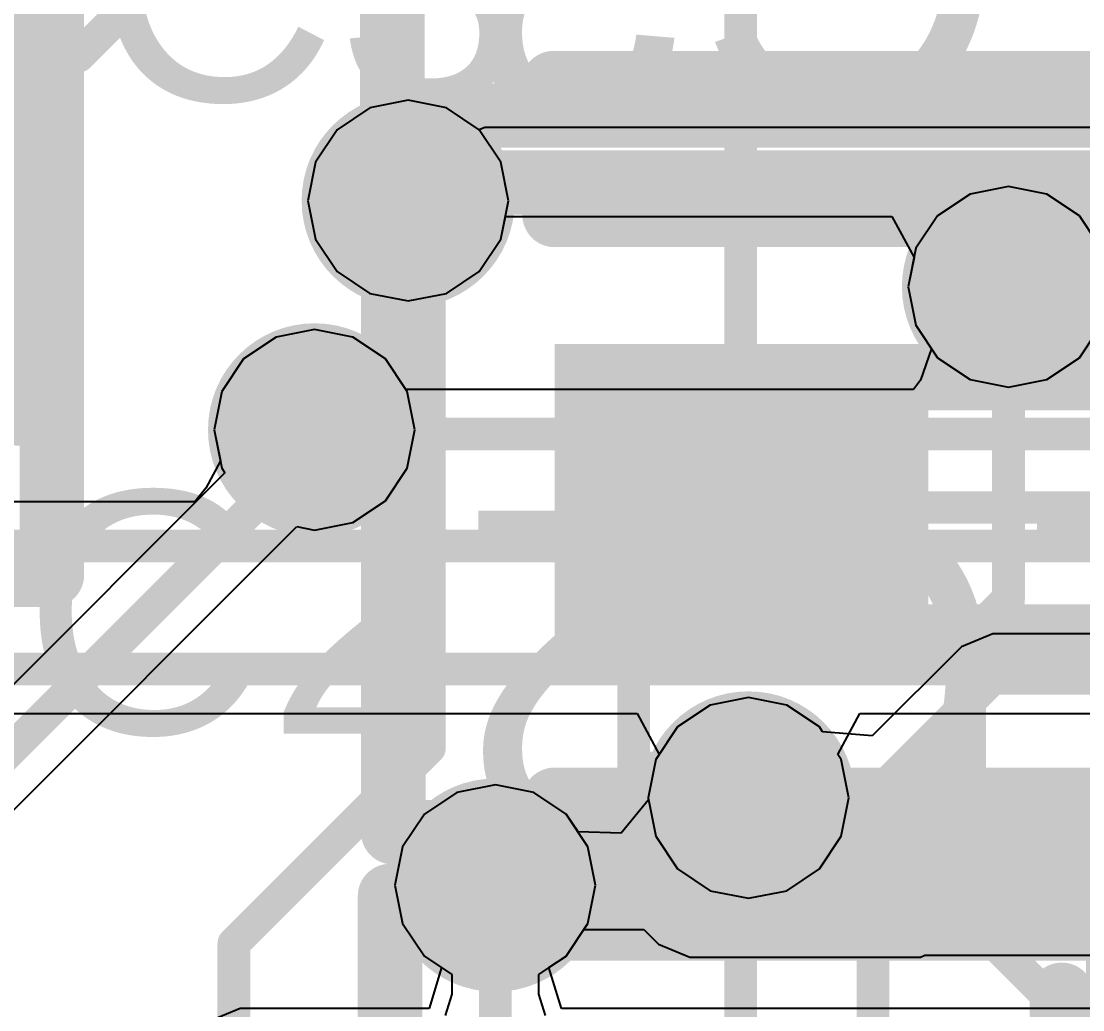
# Model space of a CAD drawing. Header units: millimetres. Extents: x 3.1 to 4.26, y 1.5 to 2.82.
# Drawn here: x 3.4343 to 3.5638, y 2.1261 to 2.2467 of the extents above; entities that cross this region are included whole.
import ezdxf

# ---------------------------------------------------------------- set-up
doc = ezdxf.new("R2010")
doc.units = ezdxf.units.MM
doc.header["$MEASUREMENT"] = 0
for name, color, linetype in [('BottomLayer', 5, 'Continuous'), ('BottomOverlay', 54, 'Continuous'), ('BottomPaste', 16, 'Continuous'), ('BottomSolder', 6, 'Continuous'), ('Mechanical2', 216, 'Continuous'), ('Mechanical3', 76, 'Continuous'), ('Mechanical4', 56, 'Continuous'), ('Mechanical5', 56, 'Continuous'), ('Mechanical6', 56, 'Continuous'), ('Mechanical7', 56, 'Continuous'), ('Mechanical8', 56, 'Continuous'), ('Mechanical9', 56, 'Continuous'), ('MidLayer1', 16, 'Continuous'), ('MidLayer2', 76, 'Continuous'), ('TopLayer', 1, 'Continuous'), ('TopOverlay', 2, 'Continuous'), ('TopPaste', 8, 'Continuous'), ('TopSolder', 216, 'Continuous'), ('ViaHoleLayer', 16, 'Continuous')]:
    doc.layers.add(name, color=color, linetype=linetype)
doc.styles.add('Arial', font='arial.ttf', dxfattribs={"height": 0.2})

# ---------------------------------------------------------------- blocks, each defined once
blk = doc.blocks.new('FP_CL10_IPC_A_B_5')
at = {"layer": 'BottomLayer'}
for points in [[(-0.05536, 0.01992), (-0.00976, 0.01992), (-0.00976, -0.01992), (-0.05536, -0.01992)], [(0.00976, 0.01992), (0.05536, 0.01992), (0.05536, -0.01992), (0.00976, -0.01992)]]:
    blk.add_hatch(color=5, dxfattribs=at).paths.add_polyline_path(points)
at = {"layer": 'BottomPaste'}
for points in [[(-0.05536, 0.01992), (-0.00976, 0.01992), (-0.00976, -0.01992), (-0.05536, -0.01992)], [(0.00976, 0.01992), (0.05536, 0.01992), (0.05536, -0.01992), (0.00976, -0.01992)]]:
    blk.add_hatch(color=16, dxfattribs=at).paths.add_polyline_path(points)
at = {"layer": 'BottomSolder'}
for points in [[(-0.05536, 0.01992), (-0.00976, 0.01992), (-0.00976, -0.01992), (-0.05536, -0.01992)], [(0.00976, 0.01992), (0.05536, 0.01992), (0.05536, -0.01992), (0.00976, -0.01992)]]:
    blk.add_hatch(color=6, dxfattribs=at).paths.add_polyline_path(points)
at = {"layer": 'BottomOverlay', "const_width": 0.00787}
for points in [[(0.05536, 0.03567), (-0.05536, 0.03567)], [(0.05536, -0.03567), (-0.05536, -0.03567)]]:
    blk.add_lwpolyline(points, dxfattribs=at)
at = {"layer": 'BottomOverlay', "const_width": 0.00394}
for points in [[(-0.05733, 0.03567, 1), (-0.05339, 0.03567, 1)], [(0.05339, 0.03567, 1), (0.05733, 0.03567, 1)], [(-0.05733, -0.03567, 1), (-0.05339, -0.03567, 1)], [(0.05339, -0.03567, 1), (0.05733, -0.03567, 1)]]:
    blk.add_lwpolyline(points, format="xyb", close=True, dxfattribs=at)
at = {"layer": 'Mechanical3', "const_width": 0.00787}
for points in [[(-0.0315, -0.01575), (-0.0315, 0.01575)], [(0.0315, 0.01575), (-0.0315, 0.01575)], [(0.0315, -0.01575), (0.0315, 0.01575)], [(0.0315, -0.01575), (-0.0315, -0.01575)]]:
    blk.add_lwpolyline(points, dxfattribs=at)
at = {"layer": 'Mechanical3', "const_width": 0.00394}
for points in [[(-0.03346, 0.01575, 1), (-0.02953, 0.01575, 1)], [(-0.03346, 0.01575, 1), (-0.02953, 0.01575, 1)], [(0.02953, 0.01575, 1), (0.03346, 0.01575, 1)], [(0.02953, 0.01575, 1), (0.03346, 0.01575, 1)], [(-0.03346, -0.01575, 1), (-0.02953, -0.01575, 1)], [(-0.03346, -0.01575, 1), (-0.02953, -0.01575, 1)], [(0.02953, -0.01575, 1), (0.03346, -0.01575, 1)], [(0.02953, -0.01575, 1), (0.03346, -0.01575, 1)]]:
    blk.add_lwpolyline(points, format="xyb", close=True, dxfattribs=at)
at = {"layer": 'Mechanical5', "const_width": 0.00787}
for points in [[(-0.07504, -0.03961), (-0.07504, 0.03961)], [(0.07504, 0.03961), (-0.07504, 0.03961)], [(0.07504, -0.03961), (0.07504, 0.03961)], [(0.07504, -0.03961), (-0.07504, -0.03961)]]:
    blk.add_lwpolyline(points, dxfattribs=at)
at = {"layer": 'Mechanical5', "const_width": 0.00394}
for points in [[(-0.07701, 0.03961, 1), (-0.07307, 0.03961, 1)], [(-0.07701, 0.03961, 1), (-0.07307, 0.03961, 1)], [(0.07307, 0.03961, 1), (0.07701, 0.03961, 1)], [(0.07307, 0.03961, 1), (0.07701, 0.03961, 1)], [(-0.07701, -0.03961, 1), (-0.07307, -0.03961, 1)], [(-0.07701, -0.03961, 1), (-0.07307, -0.03961, 1)], [(0.07307, -0.03961, 1), (0.07701, -0.03961, 1)], [(0.07307, -0.03961, 1), (0.07701, -0.03961, 1)]]:
    blk.add_lwpolyline(points, format="xyb", close=True, dxfattribs=at)
at = {"layer": 'Mechanical7', "const_width": 0.00787}
for points in [[(-0.07504, -0.03961), (-0.07504, 0.03961)], [(0.07504, 0.03961), (-0.07504, 0.03961)], [(0.07504, -0.03961), (0.07504, 0.03961)], [(0.07504, -0.03961), (-0.07504, -0.03961)]]:
    blk.add_lwpolyline(points, dxfattribs=at)
at = {"layer": 'Mechanical7', "const_width": 0.00394}
for points in [[(-0.07701, 0.03961, 1), (-0.07307, 0.03961, 1)], [(-0.07701, 0.03961, 1), (-0.07307, 0.03961, 1)], [(0.07307, 0.03961, 1), (0.07701, 0.03961, 1)], [(0.07307, 0.03961, 1), (0.07701, 0.03961, 1)], [(-0.07701, -0.03961, 1), (-0.07307, -0.03961, 1)], [(-0.07701, -0.03961, 1), (-0.07307, -0.03961, 1)], [(0.07307, -0.03961, 1), (0.07701, -0.03961, 1)], [(0.07307, -0.03961, 1), (0.07701, -0.03961, 1)]]:
    blk.add_lwpolyline(points, format="xyb", close=True, dxfattribs=at)
at = {"layer": 'Mechanical9', "const_width": 0.00394}
for points in [[(0, -0.01969), (0, 0.01969)], [(0.01969, 0), (-0.01969, 0)]]:
    blk.add_lwpolyline(points, dxfattribs=at)
at = {"layer": 'Mechanical9', "const_width": 0.00197}
for points in [[(-0.00098, 0.01969, 1), (0.00098, 0.01969, 1)], [(-0.02067, 0, 1), (-0.0187, 0, 1)], [(0.0187, 0, 1), (0.02067, 0, 1)], [(-0.00098, -0.01969, 1), (0.00098, -0.01969, 1)]]:
    blk.add_lwpolyline(points, format="xyb", close=True, dxfattribs=at)
at = {"layer": 'Mechanical7', "text_generation_flag": 2}
blk.add_text('C21', height=0.03937, rotation=-180, dxfattribs=at).set_placement((0, -0.00041))
blk = doc.blocks.new('FP_9HT12_MFG_B_10')
at = {"layer": 'BottomLayer'}
for points in [[(-0.0315, 0.01969), (-0.01181, 0.01969), (-0.01181, -0.01969), (-0.0315, -0.01969)], [(0.01181, 0.01969), (0.0315, 0.01969), (0.0315, -0.01969), (0.01181, -0.01969)]]:
    blk.add_hatch(color=5, dxfattribs=at).paths.add_polyline_path(points)
at = {"layer": 'BottomPaste'}
for points in [[(-0.0315, 0.01969), (-0.01181, 0.01969), (-0.01181, -0.01969), (-0.0315, -0.01969)], [(0.01181, 0.01969), (0.0315, 0.01969), (0.0315, -0.01969), (0.01181, -0.01969)]]:
    blk.add_hatch(color=16, dxfattribs=at).paths.add_polyline_path(points)
at = {"layer": 'BottomSolder'}
for points in [[(-0.0315, 0.01969), (-0.01181, 0.01969), (-0.01181, -0.01969), (-0.0315, -0.01969)], [(0.01181, 0.01969), (0.0315, 0.01969), (0.0315, -0.01969), (0.01181, -0.01969)]]:
    blk.add_hatch(color=6, dxfattribs=at).paths.add_polyline_path(points)
at = {"layer": 'BottomOverlay', "const_width": 0.00787}
for points in [[(-0.0315, 0.03248), (0.0315, 0.03248)], [(-0.0315, -0.03445), (0.0315, -0.03445)]]:
    blk.add_lwpolyline(points, dxfattribs=at)
at = {"layer": 'BottomOverlay', "const_width": 0.00394}
for points in [[(-0.03346, 0.03248, 1), (-0.02953, 0.03248, 1)], [(0.02953, 0.03248, 1), (0.03346, 0.03248, 1)], [(-0.03346, -0.03445, 1), (-0.02953, -0.03445, 1)], [(0.02953, -0.03445, 1), (0.03346, -0.03445, 1)]]:
    blk.add_lwpolyline(points, format="xyb", close=True, dxfattribs=at)
at = {"layer": 'Mechanical3', "const_width": 0.00787}
for points in [[(-0.03346, 0.02165), (-0.03346, -0.02165)], [(-0.03346, 0.02165), (0.03346, 0.02165)], [(0.03346, 0.02165), (0.03346, -0.02165)], [(-0.03346, -0.02165), (0.03346, -0.02165)]]:
    blk.add_lwpolyline(points, dxfattribs=at)
at = {"layer": 'Mechanical3', "const_width": 0.00394}
for points in [[(-0.03543, 0.02165, 1), (-0.0315, 0.02165, 1)], [(-0.03543, 0.02165, 1), (-0.0315, 0.02165, 1)], [(0.0315, 0.02165, 1), (0.03543, 0.02165, 1)], [(0.0315, 0.02165, 1), (0.03543, 0.02165, 1)], [(-0.03543, -0.02165, 1), (-0.0315, -0.02165, 1)], [(-0.03543, -0.02165, 1), (-0.0315, -0.02165, 1)], [(0.0315, -0.02165, 1), (0.03543, -0.02165, 1)], [(0.0315, -0.02165, 1), (0.03543, -0.02165, 1)]]:
    blk.add_lwpolyline(points, format="xyb", close=True, dxfattribs=at)
at = {"layer": 'Mechanical5', "const_width": 0.00787}
for points in [[(-0.0374, 0.02559), (-0.0374, -0.02559)], [(-0.0374, 0.02559), (0.0374, 0.02559)], [(0.0374, 0.02559), (0.0374, -0.02559)], [(-0.0374, -0.02559), (0.0374, -0.02559)]]:
    blk.add_lwpolyline(points, dxfattribs=at)
at = {"layer": 'Mechanical5', "const_width": 0.00394}
for points in [[(-0.03937, 0.02559, 1), (-0.03543, 0.02559, 1)], [(-0.03937, 0.02559, 1), (-0.03543, 0.02559, 1)], [(0.03543, 0.02559, 1), (0.03937, 0.02559, 1)], [(0.03543, 0.02559, 1), (0.03937, 0.02559, 1)], [(-0.03937, -0.02559, 1), (-0.03543, -0.02559, 1)], [(-0.03937, -0.02559, 1), (-0.03543, -0.02559, 1)], [(0.03543, -0.02559, 1), (0.03937, -0.02559, 1)], [(0.03543, -0.02559, 1), (0.03937, -0.02559, 1)]]:
    blk.add_lwpolyline(points, format="xyb", close=True, dxfattribs=at)
at = {"layer": 'Mechanical7', "const_width": 0.00787}
for points in [[(-0.0374, 0.02559), (-0.0374, -0.02559)], [(-0.0374, 0.02559), (0.0374, 0.02559)], [(0.0374, 0.02559), (0.0374, -0.02559)], [(-0.0374, -0.02559), (0.0374, -0.02559)]]:
    blk.add_lwpolyline(points, dxfattribs=at)
at = {"layer": 'Mechanical7', "const_width": 0.00394}
for points in [[(-0.03937, 0.02559, 1), (-0.03543, 0.02559, 1)], [(-0.03937, 0.02559, 1), (-0.03543, 0.02559, 1)], [(0.03543, 0.02559, 1), (0.03937, 0.02559, 1)], [(0.03543, 0.02559, 1), (0.03937, 0.02559, 1)], [(-0.03937, -0.02559, 1), (-0.03543, -0.02559, 1)], [(-0.03937, -0.02559, 1), (-0.03543, -0.02559, 1)], [(0.03543, -0.02559, 1), (0.03937, -0.02559, 1)], [(0.03543, -0.02559, 1), (0.03937, -0.02559, 1)]]:
    blk.add_lwpolyline(points, format="xyb", close=True, dxfattribs=at)
at = {"layer": 'Mechanical9', "const_width": 0.00394}
for points in [[(0, 0.01969), (0, -0.01969)], [(-0.01969, 0), (0.01969, 0)]]:
    blk.add_lwpolyline(points, dxfattribs=at)
at = {"layer": 'Mechanical9', "const_width": 0.00197}
for points in [[(-0.00098, 0.01969, 1), (0.00098, 0.01969, 1)], [(-0.02067, 0, 1), (-0.0187, 0, 1)], [(0.0187, 0, 1), (0.02067, 0, 1)], [(-0.00098, -0.01969, 1), (0.00098, -0.01969, 1)]]:
    blk.add_lwpolyline(points, format="xyb", close=True, dxfattribs=at)
at = {"layer": 'Mechanical7', "text_generation_flag": 2}
blk.add_text('Y1', height=0.03937, rotation=180, dxfattribs=at).set_placement((0, 0))
blk = doc.blocks.new('FP_CL10_IPC_A_29')
at = {"layer": 'Mechanical4', "const_width": 0.00787}
for points in [[(0.07504, 0.03961), (-0.07504, 0.03961)], [(0.07504, 0.03961), (0.07504, -0.03961)]]:
    blk.add_lwpolyline(points, dxfattribs=at)
at = {"layer": 'Mechanical4', "const_width": 0.00394}
blk.add_lwpolyline([(0.07307, 0.03961, 1), (0.07701, 0.03961, 1)], format="xyb", close=True, dxfattribs=at)
blk.add_lwpolyline([(0.07307, 0.03961, 1), (0.07701, 0.03961, 1)], format="xyb", close=True, dxfattribs=at)
at = {"layer": 'Mechanical6', "const_width": 0.00787}
for points in [[(0.07504, 0.03961), (-0.07504, 0.03961)], [(0.07504, 0.03961), (0.07504, -0.03961)]]:
    blk.add_lwpolyline(points, dxfattribs=at)
at = {"layer": 'Mechanical6', "const_width": 0.00394}
blk.add_lwpolyline([(0.07307, 0.03961, 1), (0.07701, 0.03961, 1)], format="xyb", close=True, dxfattribs=at)
blk.add_lwpolyline([(0.07307, 0.03961, 1), (0.07701, 0.03961, 1)], format="xyb", close=True, dxfattribs=at)
at = {"layer": 'TopOverlay', "const_width": 0.00787}
blk.add_lwpolyline([(0.05536, 0.03567), (-0.05536, 0.03567)], dxfattribs=at)
at = {"layer": 'TopOverlay', "const_width": 0.00394}
blk.add_lwpolyline([(0.05339, 0.03567, 1), (0.05733, 0.03567, 1)], format="xyb", close=True, dxfattribs=at)
at = {"layer": 'Mechanical6'}
blk.add_text('C3', height=0.03937, dxfattribs=at).set_placement((0, 0.00044))
blk = doc.blocks.new('FP_CL10_IPC_A_30')
at = {"layer": 'TopLayer'}
blk.add_hatch(color=1, dxfattribs=at).paths.add_polyline_path([(0.00976, 0.01992), (0.05536, 0.01992), (0.05536, -0.01992), (0.00976, -0.01992)])
at = {"layer": 'TopPaste'}
blk.add_hatch(color=8, dxfattribs=at).paths.add_polyline_path([(0.00976, 0.01992), (0.05536, 0.01992), (0.05536, -0.01992), (0.00976, -0.01992)])
at = {"layer": 'TopSolder'}
blk.add_hatch(color=216, dxfattribs=at).paths.add_polyline_path([(0.00976, 0.01992), (0.05536, 0.01992), (0.05536, -0.01992), (0.00976, -0.01992)])
at = {"layer": 'Mechanical2', "const_width": 0.00787}
for points in [[(0.0315, 0.01575), (-0.0315, 0.01575)], [(0.0315, 0.01575), (0.0315, -0.01575)], [(0.0315, -0.01575), (-0.0315, -0.01575)]]:
    blk.add_lwpolyline(points, dxfattribs=at)
at = {"layer": 'Mechanical2', "const_width": 0.00394}
for points in [[(0.02953, 0.01575, 1), (0.03346, 0.01575, 1)], [(0.02953, 0.01575, 1), (0.03346, 0.01575, 1)], [(0.02953, -0.01575, 1), (0.03346, -0.01575, 1)], [(0.02953, -0.01575, 1), (0.03346, -0.01575, 1)]]:
    blk.add_lwpolyline(points, format="xyb", close=True, dxfattribs=at)
at = {"layer": 'Mechanical4', "const_width": 0.00787}
for points in [[(0.07504, 0.03961), (-0.07504, 0.03961)], [(0.07504, 0.03961), (0.07504, -0.03961)], [(0.07504, -0.03961), (-0.07504, -0.03961)]]:
    blk.add_lwpolyline(points, dxfattribs=at)
at = {"layer": 'Mechanical4', "const_width": 0.00394}
for points in [[(0.07307, 0.03961, 1), (0.07701, 0.03961, 1)], [(0.07307, 0.03961, 1), (0.07701, 0.03961, 1)], [(0.07307, -0.03961, 1), (0.07701, -0.03961, 1)], [(0.07307, -0.03961, 1), (0.07701, -0.03961, 1)]]:
    blk.add_lwpolyline(points, format="xyb", close=True, dxfattribs=at)
at = {"layer": 'Mechanical6', "const_width": 0.00787}
for points in [[(0.07504, 0.03961), (-0.07504, 0.03961)], [(0.07504, 0.03961), (0.07504, -0.03961)], [(0.07504, -0.03961), (-0.07504, -0.03961)]]:
    blk.add_lwpolyline(points, dxfattribs=at)
at = {"layer": 'Mechanical6', "const_width": 0.00394}
for points in [[(0.07307, 0.03961, 1), (0.07701, 0.03961, 1)], [(0.07307, 0.03961, 1), (0.07701, 0.03961, 1)], [(0.07307, -0.03961, 1), (0.07701, -0.03961, 1)], [(0.07307, -0.03961, 1), (0.07701, -0.03961, 1)]]:
    blk.add_lwpolyline(points, format="xyb", close=True, dxfattribs=at)
at = {"layer": 'Mechanical8', "const_width": 0.00394}
for points in [[(0, 0.01969), (0, -0.01969)], [(0.01969, 0), (-0.01969, 0)]]:
    blk.add_lwpolyline(points, dxfattribs=at)
at = {"layer": 'Mechanical8', "const_width": 0.00197}
for points in [[(-0.00098, 0.01969, 1), (0.00098, 0.01969, 1)], [(0.0187, 0, 1), (0.02067, 0, 1)], [(-0.00098, -0.01969, 1), (0.00098, -0.01969, 1)]]:
    blk.add_lwpolyline(points, format="xyb", close=True, dxfattribs=at)
at = {"layer": 'TopOverlay', "const_width": 0.00787}
for points in [[(0.05536, 0.03567), (-0.05536, 0.03567)], [(0.05536, -0.03567), (-0.05536, -0.03567)]]:
    blk.add_lwpolyline(points, dxfattribs=at)
at = {"layer": 'TopOverlay', "const_width": 0.00394}
for points in [[(0.05339, 0.03567, 1), (0.05733, 0.03567, 1)], [(0.05339, -0.03567, 1), (0.05733, -0.03567, 1)]]:
    blk.add_lwpolyline(points, format="xyb", close=True, dxfattribs=at)
at = {"layer": 'Mechanical6'}
blk.add_text('C2', height=0.03937, dxfattribs=at).set_placement((0, 0.00041))
blk = doc.blocks.new('FP_CL10_IPC_A_31')
at = {"layer": 'Mechanical4', "const_width": 0.00787}
for points in [[(0.07504, 0.03961), (0.07504, -0.03961)], [(0.07504, -0.03961), (-0.07504, -0.03961)]]:
    blk.add_lwpolyline(points, dxfattribs=at)
at = {"layer": 'Mechanical4', "const_width": 0.00394}
blk.add_lwpolyline([(0.07307, -0.03961, 1), (0.07701, -0.03961, 1)], format="xyb", close=True, dxfattribs=at)
blk.add_lwpolyline([(0.07307, -0.03961, 1), (0.07701, -0.03961, 1)], format="xyb", close=True, dxfattribs=at)
at = {"layer": 'Mechanical6', "const_width": 0.00787}
for points in [[(0.07504, 0.03961), (0.07504, -0.03961)], [(0.07504, -0.03961), (-0.07504, -0.03961)]]:
    blk.add_lwpolyline(points, dxfattribs=at)
at = {"layer": 'Mechanical6', "const_width": 0.00394}
blk.add_lwpolyline([(0.07307, -0.03961, 1), (0.07701, -0.03961, 1)], format="xyb", close=True, dxfattribs=at)
blk.add_lwpolyline([(0.07307, -0.03961, 1), (0.07701, -0.03961, 1)], format="xyb", close=True, dxfattribs=at)
at = {"layer": 'TopOverlay', "const_width": 0.00787}
blk.add_lwpolyline([(0.05536, -0.03567), (-0.05536, -0.03567)], dxfattribs=at)
at = {"layer": 'TopOverlay', "const_width": 0.00394}
blk.add_lwpolyline([(0.05339, -0.03567, 1), (0.05733, -0.03567, 1)], format="xyb", close=True, dxfattribs=at)

msp = doc.modelspace()

# ---------------------------------------------------------------- hatches: boundary and pattern name
at = {"layer": 'BottomLayer'}
h = msp.add_hatch(color=5, dxfattribs=at)
edge = h.paths.add_edge_path()
edge.add_arc((3.4815, 2.2248), 0.009, 0, 360)
h = msp.add_hatch(color=5, dxfattribs=at)
edge = h.paths.add_edge_path()
edge.add_arc((3.55472, 2.21431), 0.009, 0, 360)
h = msp.add_hatch(color=5, dxfattribs=at)
edge = h.paths.add_edge_path()
edge.add_arc((3.47008, 2.19685), 0.009, 0, 360)
h = msp.add_hatch(color=5, dxfattribs=at)
edge = h.paths.add_edge_path()
edge.add_arc((3.52301, 2.15197), 0.009, 0, 360)
h = msp.add_hatch(color=5, dxfattribs=at)
edge = h.paths.add_edge_path()
edge.add_arc((3.49213, 2.14134), 0.009, 0, 360)
at = {"layer": 'BottomSolder'}
h = msp.add_hatch(color=6, dxfattribs=at)
edge = h.paths.add_edge_path()
edge.add_arc((3.4815, 2.2248), 0.013, 0, 360)
h = msp.add_hatch(color=6, dxfattribs=at)
edge = h.paths.add_edge_path()
edge.add_arc((3.55472, 2.21431), 0.013, 0, 360)
h = msp.add_hatch(color=6, dxfattribs=at)
edge = h.paths.add_edge_path()
edge.add_arc((3.47008, 2.19685), 0.013, 0, 360)
h = msp.add_hatch(color=6, dxfattribs=at)
edge = h.paths.add_edge_path()
edge.add_arc((3.52301, 2.15197), 0.013, 0, 360)
h = msp.add_hatch(color=6, dxfattribs=at)
edge = h.paths.add_edge_path()
edge.add_arc((3.49213, 2.14134), 0.013, 0, 360)
at = {"layer": 'MidLayer1'}
h = msp.add_hatch(color=16, dxfattribs=at)
edge = h.paths.add_edge_path()
edge.add_arc((3.4815, 2.2248), 0.009, 0, 360)
h = msp.add_hatch(color=16, dxfattribs=at)
edge = h.paths.add_edge_path()
edge.add_arc((3.55472, 2.21431), 0.009, 0, 360)
h = msp.add_hatch(color=16, dxfattribs=at)
edge = h.paths.add_edge_path()
edge.add_arc((3.47008, 2.19685), 0.009, 0, 360)
h = msp.add_hatch(color=16, dxfattribs=at)
edge = h.paths.add_edge_path()
edge.add_arc((3.52301, 2.15197), 0.009, 0, 360)
h = msp.add_hatch(color=16, dxfattribs=at)
edge = h.paths.add_edge_path()
edge.add_arc((3.49213, 2.14134), 0.009, 0, 360)
at = {"layer": 'MidLayer2'}
h = msp.add_hatch(color=76, dxfattribs=at)
edge = h.paths.add_edge_path()
edge.add_arc((3.4815, 2.2248), 0.009, 0, 360)
h = msp.add_hatch(color=76, dxfattribs=at)
edge = h.paths.add_edge_path()
edge.add_arc((3.55472, 2.21431), 0.009, 0, 360)
h = msp.add_hatch(color=76, dxfattribs=at)
edge = h.paths.add_edge_path()
edge.add_arc((3.47008, 2.19685), 0.009, 0, 360)
h = msp.add_hatch(color=76, dxfattribs=at)
edge = h.paths.add_edge_path()
edge.add_arc((3.52301, 2.15197), 0.009, 0, 360)
h = msp.add_hatch(color=76, dxfattribs=at)
edge = h.paths.add_edge_path()
edge.add_arc((3.49213, 2.14134), 0.009, 0, 360)
at = {"layer": 'TopLayer'}
h = msp.add_hatch(color=1, dxfattribs=at)
edge = h.paths.add_edge_path()
edge.add_arc((3.4815, 2.2248), 0.009, 0, 360)
h = msp.add_hatch(color=1, dxfattribs=at)
edge = h.paths.add_edge_path()
edge.add_arc((3.55472, 2.21431), 0.009, 0, 360)
h = msp.add_hatch(color=1, dxfattribs=at)
edge = h.paths.add_edge_path()
edge.add_arc((3.47008, 2.19685), 0.009, 0, 360)
h = msp.add_hatch(color=1, dxfattribs=at)
edge = h.paths.add_edge_path()
edge.add_arc((3.52301, 2.15197), 0.009, 0, 360)
h = msp.add_hatch(color=1, dxfattribs=at)
edge = h.paths.add_edge_path()
edge.add_arc((3.49213, 2.14134), 0.009, 0, 360)
at = {"layer": 'TopSolder'}
h = msp.add_hatch(color=216, dxfattribs=at)
edge = h.paths.add_edge_path()
edge.add_arc((3.4815, 2.2248), 0.013, 0, 360)
h = msp.add_hatch(color=216, dxfattribs=at)
edge = h.paths.add_edge_path()
edge.add_arc((3.55472, 2.21431), 0.013, 0, 360)
h = msp.add_hatch(color=216, dxfattribs=at)
edge = h.paths.add_edge_path()
edge.add_arc((3.47008, 2.19685), 0.013, 0, 360)
h = msp.add_hatch(color=216, dxfattribs=at)
edge = h.paths.add_edge_path()
edge.add_arc((3.52301, 2.15197), 0.013, 0, 360)
h = msp.add_hatch(color=216, dxfattribs=at)
edge = h.paths.add_edge_path()
edge.add_arc((3.49213, 2.14134), 0.013, 0, 360)
at = {"layer": 'ViaHoleLayer'}
h = msp.add_hatch(color=16, dxfattribs=at)
edge = h.paths.add_edge_path()
edge.add_arc((3.4815, 2.2248), 0.004, 0, 360)
h = msp.add_hatch(color=16, dxfattribs=at)
edge = h.paths.add_edge_path()
edge.add_arc((3.55472, 2.21431), 0.004, 0, 360)
h = msp.add_hatch(color=16, dxfattribs=at)
edge = h.paths.add_edge_path()
edge.add_arc((3.47008, 2.19685), 0.004, 0, 360)
h = msp.add_hatch(color=16, dxfattribs=at)
edge = h.paths.add_edge_path()
edge.add_arc((3.52301, 2.15197), 0.004, 0, 360)
h = msp.add_hatch(color=16, dxfattribs=at)
edge = h.paths.add_edge_path()
edge.add_arc((3.49213, 2.14134), 0.004, 0, 360)

# ---------------------------------------------------------------- linework, layer by layer
at = {"layer": 'BottomLayer', "const_width": 0.004}
for points in [[(3.44132, 2.24245), (3.47423, 2.27537)], [(3.41635, 2.24245), (3.44132, 2.24245)], [(3.52301, 2.15197), (3.53819, 2.13679)], [(3.49213, 2.11776), (3.49213, 2.14134)], [(3.53819, 2.09367), (3.53819, 2.13679)]]:
    msp.add_lwpolyline(points, dxfattribs=at)
at = {"layer": 'BottomLayer', "const_width": 0.002}
for points in [[(3.44032, 2.24245, 1), (3.44232, 2.24245, 1)], [(3.44032, 2.24245, 1), (3.44232, 2.24245, 1)], [(3.52201, 2.15197, 1), (3.52401, 2.15197, 1)], [(3.49113, 2.14134, 1), (3.49313, 2.14134, 1)], [(3.53719, 2.13679, 1), (3.53919, 2.13679, 1)], [(3.53719, 2.13679, 1), (3.53919, 2.13679, 1)]]:
    msp.add_lwpolyline(points, format="xyb", close=True, dxfattribs=at)
at = {"layer": 'MidLayer1'}
for p, q in [((3.47681, 2.23611), (3.47284, 2.23345)), ((3.4815, 2.23704), (3.47681, 2.23611)), ((3.48618, 2.23611), (3.4815, 2.23704)), ((3.49015, 2.23345), (3.48618, 2.23611)), ((3.49084, 2.23372), (3.49016, 2.23344)), ((3.56575, 2.23372), (3.49084, 2.23372)), ((3.47284, 2.23345), (3.47019, 2.22949)), ((3.49016, 2.23344), (3.49015, 2.23345)), ((3.47019, 2.22949), (3.46926, 2.2248)), ((3.46926, 2.2248), (3.47019, 2.22012)), ((3.4928, 2.22012), (3.49335, 2.22289)), ((3.49335, 2.22289), (3.54047, 2.22289)), ((3.54047, 2.22289), (3.5432, 2.21789)), ((3.47019, 2.22012), (3.47284, 2.21615)), ((3.49015, 2.21615), (3.4928, 2.22012)), ((3.5432, 2.21789), (3.54249, 2.21431)), ((3.47284, 2.21615), (3.47681, 2.2135)), ((3.48618, 2.2135), (3.49015, 2.21615)), ((3.54249, 2.21431), (3.54342, 2.20962)), ((3.47681, 2.2135), (3.4815, 2.21257)), ((3.4815, 2.21257), (3.48618, 2.2135)), ((3.47008, 2.20909), (3.4654, 2.20815)), ((3.47476, 2.20815), (3.47008, 2.20909)), ((3.54342, 2.20962), (3.54533, 2.20676)), ((3.4654, 2.20815), (3.46143, 2.2055)), ((3.47873, 2.2055), (3.47476, 2.20815)), ((3.54533, 2.20676), (3.54398, 2.2029)), ((3.46143, 2.2055), (3.45877, 2.20153)), ((3.48123, 2.20176), (3.47873, 2.2055)), ((3.54398, 2.2029), (3.54312, 2.20176)), ((3.45877, 2.20153), (3.45784, 2.19685)), ((3.54312, 2.20176), (3.48123, 2.20176)), ((3.45784, 2.19685), (3.45859, 2.19309)), ((3.45859, 2.19309), (3.45682, 2.18974)), ((3.45682, 2.18974), (3.45549, 2.18809)), ((3.45549, 2.18809), (3.38127, 2.18809)), ((3.42464, 2.16227), (3.50944, 2.16227)), ((3.50944, 2.16227), (3.51211, 2.15727)), ((3.5339, 2.15727), (3.53657, 2.16227)), ((3.53657, 2.16227), (3.64134, 2.16227)), ((3.51211, 2.15727), (3.5117, 2.15665)), ((3.53431, 2.15665), (3.5339, 2.15727)), ((3.5117, 2.15665), (3.51077, 2.15197)), ((3.53524, 2.15197), (3.53431, 2.15665)), ((3.49213, 2.15357), (3.48744, 2.15264)), ((3.49681, 2.15264), (3.49213, 2.15357)), ((3.48744, 2.15264), (3.48347, 2.14999)), ((3.50078, 2.14999), (3.49681, 2.15264)), ((3.51077, 2.15197), (3.5117, 2.14729)), ((3.53431, 2.14729), (3.53524, 2.15197)), ((3.48347, 2.14999), (3.48082, 2.14602)), ((3.50343, 2.14602), (3.50078, 2.14999)), ((3.5117, 2.14729), (3.51436, 2.14332)), ((3.53166, 2.14332), (3.53431, 2.14729)), ((3.48082, 2.14602), (3.47989, 2.14134)), ((3.50436, 2.14134), (3.50343, 2.14602)), ((3.51436, 2.14332), (3.51833, 2.14066)), ((3.52769, 2.14066), (3.53166, 2.14332)), ((3.47989, 2.14134), (3.48082, 2.13666)), ((3.50343, 2.13666), (3.50436, 2.14134)), ((3.51833, 2.14066), (3.52301, 2.13973)), ((3.52301, 2.13973), (3.52769, 2.14066)), ((3.48082, 2.13666), (3.48347, 2.13269)), ((3.50078, 2.13269), (3.50343, 2.13666)), ((3.48347, 2.13269), (3.48558, 2.13128)), ((3.49867, 2.13128), (3.50078, 2.13269)), ((3.48558, 2.13128), (3.48407, 2.12628)), ((3.50019, 2.12628), (3.49867, 2.13128)), ((3.46102, 2.12628), (3.4572, 2.12469)), ((3.48407, 2.12628), (3.46102, 2.12628)), ((3.65039, 2.12628), (3.50019, 2.12628))]:
    msp.add_line(p, q, dxfattribs=at)
at = {"layer": 'MidLayer1', "const_width": 0.004}
for points in [[(3.49002, 2.22748), (3.49084, 2.22831)], [(3.49084, 2.22831), (3.5888, 2.22831)], [(3.4815, 2.2248), (3.48417, 2.22748)], [(3.48417, 2.22748), (3.49002, 2.22748)], [(3.47008, 2.19685), (3.47058, 2.19635)], [(3.47058, 2.19635), (3.73488, 2.19635)], [(3.38127, 2.18268), (3.78819, 2.18268)], [(3.4224, 2.16768), (3.8039, 2.16768)]]:
    msp.add_lwpolyline(points, dxfattribs=at)
at = {"layer": 'MidLayer1', "const_width": 0.002}
for points in [[(3.48984, 2.22831, 1), (3.49184, 2.22831, 1)], [(3.48984, 2.22831, 1), (3.49184, 2.22831, 1)], [(3.48317, 2.22748, 1), (3.48517, 2.22748, 1)], [(3.48317, 2.22748, 1), (3.48517, 2.22748, 1)], [(3.48902, 2.22748, 1), (3.49101, 2.22748, 1)], [(3.48902, 2.22748, 1), (3.49101, 2.22748, 1)], [(3.4805, 2.2248, 1), (3.4825, 2.2248, 1)], [(3.46908, 2.19685, 1), (3.47108, 2.19685, 1)], [(3.46958, 2.19635, 1), (3.47158, 2.19635, 1)], [(3.46958, 2.19635, 1), (3.47158, 2.19635, 1)]]:
    msp.add_lwpolyline(points, format="xyb", close=True, dxfattribs=at)
at = {"layer": 'MidLayer2'}
for p, q in [((3.47681, 2.23611), (3.47284, 2.23345)), ((3.4815, 2.23704), (3.47681, 2.23611)), ((3.48618, 2.23611), (3.4815, 2.23704)), ((3.49015, 2.23345), (3.48618, 2.23611)), ((3.47284, 2.23345), (3.47019, 2.22949)), ((3.4928, 2.22949), (3.49015, 2.23345)), ((3.47019, 2.22949), (3.46926, 2.2248)), ((3.49373, 2.2248), (3.4928, 2.22949)), ((3.55472, 2.22654), (3.55004, 2.22561)), ((3.55941, 2.22561), (3.55472, 2.22654)), ((3.46926, 2.2248), (3.47019, 2.22012)), ((3.4928, 2.22012), (3.49373, 2.2248)), ((3.55004, 2.22561), (3.54607, 2.22296)), ((3.56338, 2.22296), (3.55941, 2.22561)), ((3.54607, 2.22296), (3.54342, 2.21899)), ((3.56554, 2.21972), (3.56338, 2.22296)), ((3.47019, 2.22012), (3.47284, 2.21615)), ((3.49015, 2.21615), (3.4928, 2.22012)), ((3.54342, 2.21899), (3.54249, 2.21431)), ((3.47284, 2.21615), (3.47681, 2.2135)), ((3.48618, 2.2135), (3.49015, 2.21615)), ((3.54249, 2.21431), (3.54342, 2.20962)), ((3.47681, 2.2135), (3.4815, 2.21257)), ((3.4815, 2.21257), (3.48618, 2.2135)), ((3.47008, 2.20909), (3.4654, 2.20815)), ((3.47476, 2.20815), (3.47008, 2.20909)), ((3.54342, 2.20962), (3.54607, 2.20565)), ((3.56338, 2.20565), (3.56554, 2.20889)), ((3.4654, 2.20815), (3.46143, 2.2055)), ((3.47873, 2.2055), (3.47476, 2.20815)), ((3.46143, 2.2055), (3.45877, 2.20153)), ((3.48138, 2.20153), (3.47873, 2.2055)), ((3.54607, 2.20565), (3.55004, 2.203)), ((3.55941, 2.203), (3.56338, 2.20565)), ((3.55004, 2.203), (3.55472, 2.20207)), ((3.55472, 2.20207), (3.55941, 2.203)), ((3.45877, 2.20153), (3.45784, 2.19685)), ((3.48231, 2.19685), (3.48138, 2.20153)), ((3.45784, 2.19685), (3.45877, 2.19217)), ((3.48138, 2.19217), (3.48231, 2.19685)), ((3.45877, 2.19217), (3.45915, 2.19161)), ((3.47873, 2.1882), (3.48138, 2.19217)), ((3.45915, 2.19161), (3.41444, 2.1469)), ((3.47476, 2.18555), (3.47873, 2.1882)), ((3.4202, 2.13735), (3.4679, 2.18505)), ((3.4679, 2.18505), (3.47008, 2.18462)), ((3.47008, 2.18462), (3.47476, 2.18555)), ((3.5528, 2.17199), (3.54897, 2.1704)), ((3.77489, 2.17199), (3.5528, 2.17199)), ((3.54897, 2.1704), (3.5381, 2.15954)), ((3.54897, 2.1704), (3.54897, 2.1704)), ((3.52301, 2.1642), (3.51833, 2.16327)), ((3.52769, 2.16327), (3.52301, 2.1642)), ((3.51833, 2.16327), (3.51436, 2.16062)), ((3.53166, 2.16062), (3.52769, 2.16327)), ((3.51436, 2.16062), (3.5117, 2.15665)), ((3.53205, 2.16004), (3.53166, 2.16062)), ((3.5381, 2.15954), (3.53205, 2.16004)), ((3.5117, 2.15665), (3.51077, 2.15197)), ((3.49213, 2.15357), (3.48744, 2.15264)), ((3.49681, 2.15264), (3.49213, 2.15357)), ((3.48744, 2.15264), (3.48347, 2.14999)), ((3.50078, 2.14999), (3.49681, 2.15264)), ((3.51077, 2.15197), (3.51082, 2.15175)), ((3.51082, 2.15175), (3.50747, 2.14767)), ((3.48347, 2.14999), (3.48082, 2.14602)), ((3.50222, 2.14784), (3.50078, 2.14999)), ((3.50747, 2.14767), (3.50222, 2.14784)), ((3.48082, 2.14602), (3.47989, 2.14134)), ((3.47989, 2.14134), (3.48082, 2.13666)), ((3.48082, 2.13666), (3.48347, 2.13269)), ((3.50078, 2.13269), (3.50294, 2.13593)), ((3.50294, 2.13593), (3.51023, 2.13593)), ((3.51023, 2.13593), (3.51201, 2.13414)), ((3.51201, 2.13414), (3.51201, 2.13414)), ((3.51201, 2.13414), (3.51584, 2.13256)), ((3.48347, 2.13269), (3.48682, 2.13045)), ((3.49743, 2.13045), (3.50078, 2.13269)), ((3.51584, 2.13256), (3.54399, 2.13256)), ((3.54399, 2.13256), (3.54452, 2.13278)), ((3.54399, 2.13256), (3.54399, 2.13256)), ((3.54452, 2.13278), (3.64095, 2.13278)), ((3.48682, 2.13045), (3.48681, 2.12805)), ((3.49744, 2.12805), (3.49743, 2.13045)), ((3.48681, 2.12805), (3.48599, 2.12545)), ((3.49826, 2.12545), (3.49744, 2.12805))]:
    msp.add_line(p, q, dxfattribs=at)
at = {"layer": 'MidLayer2', "const_width": 0.004}
for points in [[(3.55472, 2.21431), (3.64593, 2.21431)], [(3.47008, 2.19488), (3.47008, 2.19685)], [(3.41479, 2.13959), (3.47008, 2.19488)], [(3.53819, 2.15197), (3.5528, 2.16657)], [(3.5528, 2.16657), (3.83232, 2.16657)], [(3.52301, 2.15197), (3.53819, 2.15197)], [(3.49213, 2.14134), (3.51247, 2.14134)], [(3.51247, 2.14134), (3.51584, 2.13797)], [(3.51584, 2.13797), (3.54399, 2.13797)], [(3.54399, 2.13797), (3.54421, 2.13819)], [(3.54421, 2.13819), (3.64095, 2.13819)]]:
    msp.add_lwpolyline(points, dxfattribs=at)
at = {"layer": 'MidLayer2', "const_width": 0.002}
for points in [[(3.55372, 2.21431, 1), (3.55572, 2.21431, 1)], [(3.46908, 2.19685, 1), (3.47108, 2.19685, 1)], [(3.46908, 2.19488, 1), (3.47108, 2.19488, 1)], [(3.46908, 2.19488, 1), (3.47108, 2.19488, 1)], [(3.5518, 2.16657, 1), (3.5538, 2.16657, 1)], [(3.5518, 2.16657, 1), (3.5538, 2.16657, 1)], [(3.52201, 2.15197, 1), (3.52401, 2.15197, 1)], [(3.53719, 2.15197, 1), (3.53919, 2.15197, 1)], [(3.53719, 2.15197, 1), (3.53919, 2.15197, 1)], [(3.49113, 2.14134, 1), (3.49313, 2.14134, 1)], [(3.51147, 2.14134, 1), (3.51347, 2.14134, 1)], [(3.51147, 2.14134, 1), (3.51347, 2.14134, 1)], [(3.51484, 2.13797, 1), (3.51684, 2.13797, 1)], [(3.51484, 2.13797, 1), (3.51684, 2.13797, 1)], [(3.54299, 2.13797, 1), (3.54499, 2.13797, 1)], [(3.54299, 2.13797, 1), (3.54499, 2.13797, 1)], [(3.54321, 2.13819, 1), (3.54521, 2.13819, 1)], [(3.54321, 2.13819, 1), (3.54521, 2.13819, 1)]]:
    msp.add_lwpolyline(points, format="xyb", close=True, dxfattribs=at)
at = {"layer": 'TopLayer', "const_width": 0.004}
for points in [[(3.52205, 2.1874), (3.52205, 2.2748)], [(3.4815, 2.2248), (3.48408, 2.22222)], [(3.48408, 2.15805), (3.48408, 2.22222)], [(3.55472, 2.1763), (3.55472, 2.21431)], [(3.50901, 2.17436), (3.52205, 2.1874)], [(3.54996, 2.17154), (3.55472, 2.1763)], [(3.50901, 2.14617), (3.50901, 2.17436)], [(3.54996, 2.13732), (3.54996, 2.17154)], [(3.46024, 2.13421), (3.48408, 2.15805)], [(3.50901, 2.14617), (3.52205, 2.13313)], [(3.54996, 2.13732), (3.56609, 2.12119)], [(3.46024, 2.08583), (3.46024, 2.13421)], [(3.52205, 2.10067), (3.52205, 2.13313)]]:
    msp.add_lwpolyline(points, dxfattribs=at)
at = {"layer": 'TopLayer', "const_width": 0.002}
for points in [[(3.4805, 2.2248, 1), (3.4825, 2.2248, 1)], [(3.48308, 2.22222, 1), (3.48508, 2.22222, 1)], [(3.48308, 2.22222, 1), (3.48508, 2.22222, 1)], [(3.55372, 2.21431, 1), (3.55572, 2.21431, 1)], [(3.52105, 2.1874, 1), (3.52305, 2.1874, 1)], [(3.52105, 2.1874, 1), (3.52305, 2.1874, 1)], [(3.55372, 2.1763, 1), (3.55572, 2.1763, 1)], [(3.55372, 2.1763, 1), (3.55572, 2.1763, 1)], [(3.50801, 2.17436, 1), (3.51001, 2.17436, 1)], [(3.50801, 2.17436, 1), (3.51001, 2.17436, 1)], [(3.54896, 2.17154, 1), (3.55096, 2.17154, 1)], [(3.54896, 2.17154, 1), (3.55096, 2.17154, 1)], [(3.48308, 2.15805, 1), (3.48508, 2.15805, 1)], [(3.48308, 2.15805, 1), (3.48508, 2.15805, 1)], [(3.50801, 2.14617, 1), (3.51001, 2.14617, 1)], [(3.50801, 2.14617, 1), (3.51001, 2.14617, 1)], [(3.54896, 2.13732, 1), (3.55096, 2.13732, 1)], [(3.54896, 2.13732, 1), (3.55096, 2.13732, 1)], [(3.45924, 2.13421, 1), (3.46124, 2.13421, 1)], [(3.45924, 2.13421, 1), (3.46124, 2.13421, 1)], [(3.52105, 2.13313, 1), (3.52305, 2.13313, 1)], [(3.52105, 2.13313, 1), (3.52305, 2.13313, 1)]]:
    msp.add_lwpolyline(points, format="xyb", close=True, dxfattribs=at)

# ---------------------------------------------------------------- block references
for name, p, rotation in [('FP_CL10_IPC_A_B_5', (3.39843, 2.25421), 270), ('FP_CL10_IPC_A_29', (3.55461, 2.2748), 180), ('FP_CL10_IPC_A_30', (3.55472, 2.1874), 180), ('FP_9HT12_MFG_B_10', (3.5937, 2.09646), 90), ('FP_CL10_IPC_A_31', (3.55433, 2.10039), 180)]:
    msp.add_blockref(name, p, dxfattribs=dict(rotation=rotation))

# ---------------------------------------------------------------- texts
at = {"layer": 'BottomOverlay', "style": 'Arial', "text_generation_flag": 2}
msp.add_text('Y1', height=0.029528, dxfattribs=at).set_placement((3.60662, 2.18275))
at = {"layer": 'TopOverlay', "style": 'Arial'}
for s, p in [('C3', (3.44303, 2.237)), ('C2', (3.43446, 2.15982))]:
    msp.add_text(s, height=0.029528, dxfattribs=at).set_placement(p)

doc.saveas('drawing.dxf')
